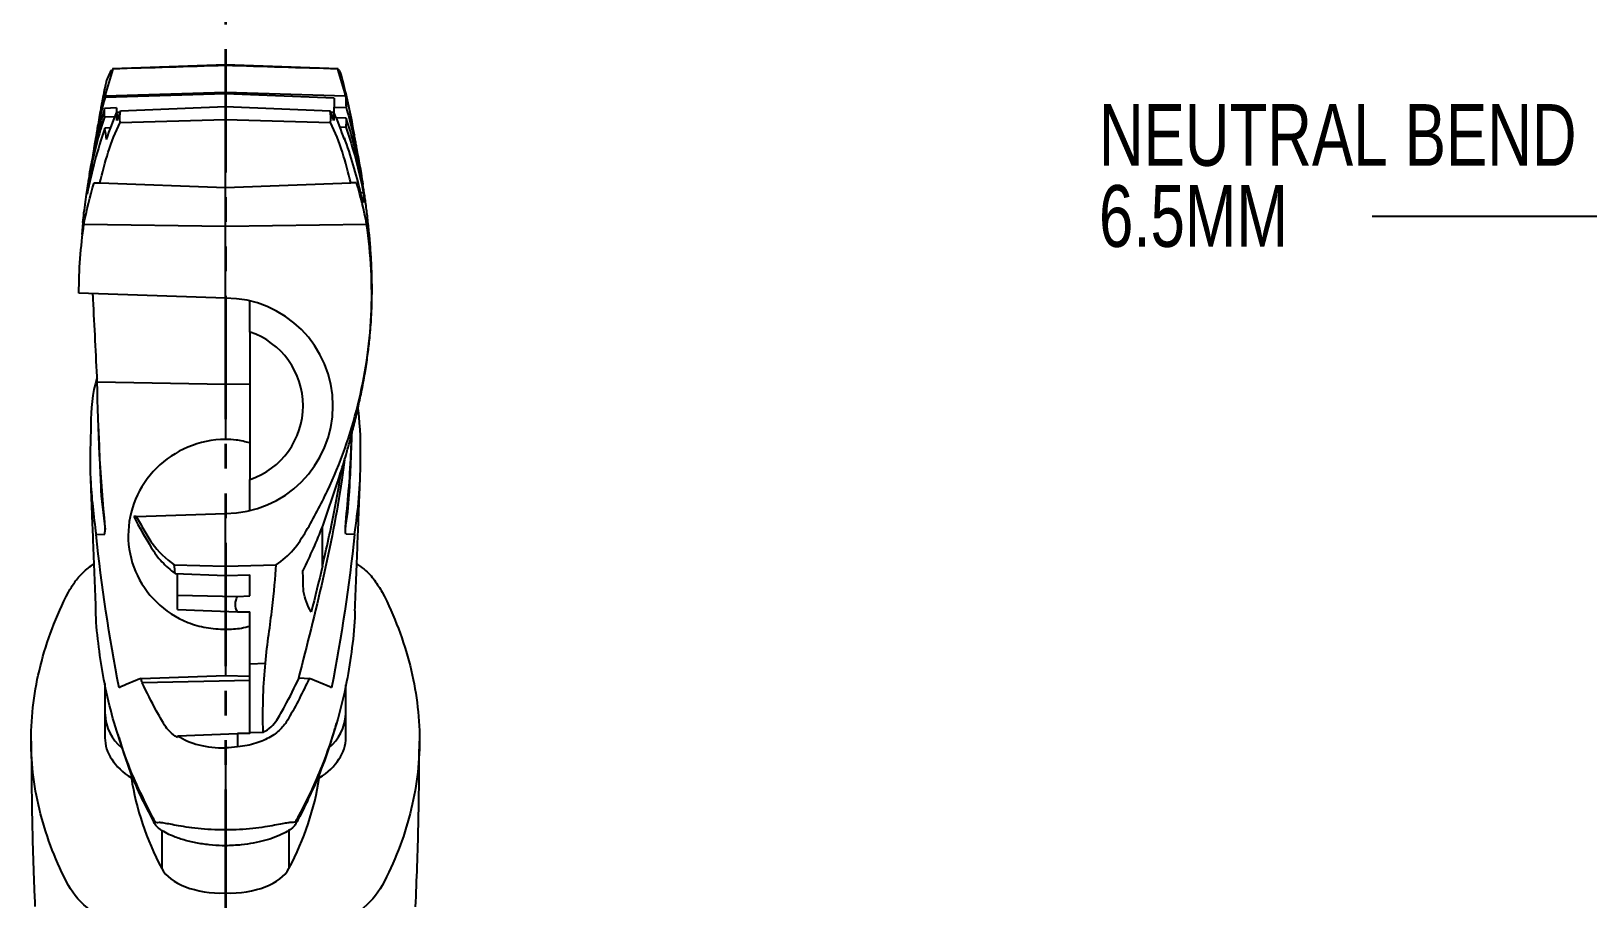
# Model space of a CAD drawing. Header units: millimetres. Extents: x 1 to 107, y 1 to 69.
# Drawn here: x 47.82 to 67.87, y 40.33 to 51.5 of the extents above; entities that cross this region are included whole.
import ezdxf

# ---------------------------------------------------------------- set-up
doc = ezdxf.new("R2010")
doc.units = ezdxf.units.MM
doc.header["$LTSCALE"] = 0.25
doc.linetypes.add('PHANTOM', pattern=[12.7, 6.35, -1.27, 1.27, -1.27, 1.27, -1.27])
doc.styles.add('SLDTEXTSTYLE0', font='TXT', dxfattribs={"width": 0.75})
doc.dimstyles.new('SLDDIMSTYLE2', dxfattribs={"dimtxt": 0.18, "dimasz": 0.8255, "dimexe": 0, "dimexo": 0.0625, "dimgap": 0, "dimtad": 0, "dimtih": 1, "dimtoh": 1, "dimdec": 0, "dimrnd": 1e-09, "dimzin": 0, "dimdsep": 46, "dimtxsty": 'Standard', "dimsah": 1, "dimcen": 0.09, "dimadec": 0, "dimazin": 0, "dimtfac": 0.8255, "dimtdec": 0, "dimtofl": 0, "dimtmove": 0, "dimatfit": 3, "dimfxl": 1, "dimfrac": 2, "dimtolj": 1, "dimtzin": 0, "dimarcsym": 0})

# ---------------------------------------------------------------- blocks, each defined once
blk = doc.blocks.new('SW_NOTE_9')
at = {"color": 0, "linetype": 'Continuous', "lineweight": 0, "attachment_point": 1, "style": 'SLDTEXTSTYLE0'}
for s, insert, char_height in [('NEUTRAL BEND RADIUS', (-3.516, 1.448), 0.79375), ('6.5MM', (-3.516, 0.405), 0.7937)]:
    blk.add_mtext(s, dxfattribs=dict(at, insert=insert, char_height=char_height))

msp = doc.modelspace()

# ---------------------------------------------------------------- linework, layer by layer
at = {"color": 7, "linetype": 'PHANTOM', "lineweight": 35}
msp.add_line((50.325, 54.442), (50.325, 26.113), dxfattribs=at)
at = {"color": 7, "linetype": 'Continuous', "lineweight": 25}
for p, q in [((50.325, 51.068), (48.872, 51.017)), ((48.878, 51.013), (48.872, 51.009)), ((51.778, 51.017), (50.325, 51.068)), ((50.325, 51.068), (50.325, 51.058)), ((50.325, 50.711), (50.325, 51.058)), ((51.777, 51.009), (51.771, 51.013)), ((50.325, 50.711), (48.777, 50.665)), ((50.325, 50.711), (50.325, 50.692)), ((51.873, 50.665), (50.325, 50.711)), ((48.925, 50.511), (48.77, 50.505)), ((50.325, 50.692), (48.776, 50.645)), ((48.925, 50.511), (48.925, 50.445)), ((48.976, 50.476), (50.325, 50.529)), ((51.725, 50.637), (50.325, 50.692)), ((50.325, 50.529), (51.673, 50.476)), ((50.325, 50.364), (50.325, 50.529)), ((51.725, 50.637), (51.725, 50.523)), ((51.725, 50.445), (51.725, 50.523)), ((51.725, 50.523), (51.879, 50.519)), ((51.909, 50.536), (51.895, 50.635)), ((48.906, 50.396), (48.768, 50.392)), ((48.93, 50.459), (48.97, 50.461)), ((48.972, 50.323), (50.325, 50.364)), ((50.325, 50.364), (51.677, 50.323)), ((50.325, 49.489), (50.325, 50.364)), ((51.679, 50.461), (51.719, 50.459)), ((51.881, 50.378), (51.748, 50.383)), ((48.851, 50.255), (48.775, 50.252)), ((51.793, 50.268), (51.875, 50.266)), ((51.858, 50.126), (51.847, 50.127)), ((51.987, 50.163), (51.987, 50.164)), ((52.021, 49.964), (52.015, 50.006)), ((48.558, 49.544), (48.579, 49.545)), ((48.709, 49.546), (50.325, 49.489)), ((50.325, 49.489), (51.94, 49.546)), ((50.325, 48.989), (50.325, 49.489)), ((52.102, 49.417), (52.067, 49.419)), ((48.489, 49.037), (48.479, 48.884)), ((48.505, 49.016), (50.325, 48.989)), ((50.325, 48.989), (52.144, 49.016)), ((50.325, 48.064), (50.325, 48.989)), ((50.325, 48.064), (48.44, 48.13)), ((50.325, 48.064), (50.325, 46.956)), ((50.642, 47.627), (50.642, 48.027)), ((50.642, 47.627), (50.642, 45.731)), ((48.676, 46.989), (50.325, 46.956)), ((50.325, 46.956), (50.642, 46.963)), ((50.325, 46.956), (50.325, 46.246)), ((50.642, 45.331), (50.642, 45.731)), ((51.769, 45.703), (51.575, 45.131)), ((49.178, 45.254), (50.325, 45.294)), ((50.325, 44.615), (50.325, 45.294)), ((51.575, 44.615), (51.575, 45.131)), ((48.661, 45.022), (48.775, 45.025)), ((51.988, 45.022), (51.874, 45.025)), ((49.668, 44.633), (50.325, 44.615)), ((49.678, 44.522), (50.325, 44.493)), ((49.707, 44.242), (49.707, 44.521)), ((50.325, 44.615), (50.981, 44.633)), ((50.325, 44.493), (50.325, 44.615)), ((50.325, 44.493), (50.642, 44.502)), ((50.642, 44.231), (50.642, 44.502)), ((49.707, 44.242), (50.482, 44.224)), ((49.707, 44.059), (49.707, 44.242)), ((50.482, 44.224), (50.642, 44.231)), ((49.707, 44.059), (50.482, 44.025)), ((50.482, 44.025), (50.642, 44.029)), ((50.642, 43.36), (50.642, 44.029)), ((50.325, 43.804), (50.325, 43.209)), ((50.642, 43.36), (50.84, 43.367)), ((50.642, 42.472), (50.642, 43.36)), ((48.775, 43.106), (48.775, 42.708)), ((49.24, 43.169), (50.325, 43.209)), ((50.642, 43.143), (49.254, 43.115)), ((50.325, 43.209), (50.642, 43.198)), ((51.268, 43.178), (51.274, 43.176)), ((51.274, 43.176), (51.405, 43.171)), ((51.875, 42.708), (51.875, 43.087)), ((48.775, 42.708), (48.775, 42.406)), ((51.875, 42.406), (51.875, 42.708)), ((51.741, 42.541), (51.758, 42.6)), ((48.94, 42.447), (48.953, 42.404)), ((49.715, 42.43), (50.483, 42.46)), ((50.642, 42.461), (50.483, 42.46)), ((50.483, 42.46), (50.483, 42.289)), ((50.811, 42.473), (50.642, 42.472)), ((50.642, 42.472), (50.642, 42.461)), ((49.115, 41.888), (49.115, 41.963)), ((51.534, 41.951), (51.534, 41.888)), ((50.325, 41.22), (50.325, 41.017)), ((50.325, 40.409), (50.325, 39.728))]:
    msp.add_line(p, q, dxfattribs=at)
at = {"color": 8, "linetype": 'Continuous', "lineweight": 25}
for p, q in [((49.506, 41.216), (49.506, 40.723)), ((51.143, 41.215), (51.143, 40.723)), ((50.325, 41.017), (50.325, 40.409))]:
    msp.add_line(p, q, dxfattribs=at)
at = {"color": 7, "linetype": 'Continuous', "lineweight": 25}
for radius, start, end in [(1.385, 270, 90), (1, 288.5118, 71.4882)]:
    msp.add_arc((50.325, 46.679), radius, start, end, dxfattribs=at)
at = {"color": 8, "linetype": 'Continuous', "lineweight": 25}
for centre, radius, start, end in [((49.36, 42.733), 0.585, 182.42, 230.946), ((51.279, 42.738), 0.596, 309.6132, 357.1206)]:
    msp.add_arc(centre, radius, start, end, dxfattribs=at)
at = {"color": 7, "linetype": 'Continuous', "lineweight": 25}
for centre, major_axis, start_param, end_param in [((50.325, 42.452), (1.55, 0.064), 3.118958, 3.794807), ((50.325, 42.452), (1.55, -0.064), 5.629971, 6.30582), ((60.637, 42.754), (11.56, 0.481), 3.202915, 3.39309), ((40.012, 42.754), (11.56, -0.481), 6.031688, 6.221863), ((50.325, 40.872), (0.85, 0.035), 3.39309, 4.689754), ((50.325, 40.872), (0.85, -0.035), 4.735024, 6.031688)]:
    msp.add_ellipse(centre, major_axis=major_axis, ratio=0.543976, start_param=start_param, end_param=end_param, dxfattribs=at)
for points in [[(48.878, 51.013), (48.839, 50.898), (48.807, 50.782), (48.777, 50.665)], [(50.325, 51.058), (49.842, 51.043), (49.36, 51.028), (48.878, 51.013)], [(51.771, 51.013), (51.289, 51.028), (50.807, 51.043), (50.325, 51.058)], [(51.873, 50.665), (51.842, 50.782), (51.81, 50.898), (51.771, 51.013)], [(51.809, 50.967), (51.802, 50.979), (51.795, 50.991), (51.788, 51.004)], [(51.956, 50.334), (51.914, 50.547), (51.865, 50.758), (51.809, 50.967)], [(48.776, 50.645), (48.701, 50.366), (48.643, 50.084), (48.601, 49.798)], [(48.776, 50.645), (48.776, 50.652), (48.776, 50.658), (48.777, 50.665)], [(51.873, 50.665), (51.875, 50.616), (51.877, 50.567), (51.879, 50.519)], [(51.879, 50.519), (51.961, 50.24), (52.025, 49.958), (52.072, 49.671)], [(48.768, 50.392), (48.678, 50.115), (48.609, 49.832), (48.558, 49.544)], [(48.77, 50.505), (48.687, 50.226), (48.622, 49.942), (48.575, 49.655)], [(48.768, 50.392), (48.768, 50.43), (48.769, 50.467), (48.77, 50.505)], [(48.794, 50.107), (48.837, 50.225), (48.883, 50.342), (48.93, 50.459)], [(48.976, 50.476), (48.96, 50.435), (48.943, 50.393), (48.928, 50.351)], [(48.928, 50.351), (48.931, 50.387), (48.932, 50.423), (48.93, 50.459)], [(48.972, 50.323), (48.961, 50.374), (48.971, 50.425), (48.976, 50.476)], [(51.677, 50.323), (51.688, 50.374), (51.678, 50.425), (51.673, 50.476)], [(51.722, 50.351), (51.706, 50.393), (51.69, 50.435), (51.673, 50.476)], [(51.719, 50.459), (51.717, 50.423), (51.718, 50.387), (51.722, 50.351)], [(51.719, 50.459), (51.766, 50.342), (51.812, 50.225), (51.855, 50.107)], [(51.881, 50.378), (51.881, 50.341), (51.879, 50.303), (51.875, 50.266)], [(52.093, 49.528), (52.042, 49.816), (51.972, 50.1), (51.881, 50.378)], [(51.987, 50.166), (51.984, 50.183), (51.972, 50.253), (51.956, 50.334)], [(48.775, 50.252), (48.678, 49.974), (48.601, 49.691), (48.546, 49.401)], [(48.794, 50.107), (48.788, 50.155), (48.78, 50.204), (48.775, 50.252)], [(51.858, 50.126), (51.857, 50.12), (51.856, 50.113), (51.855, 50.107)], [(52.065, 49.425), (52.011, 49.663), (51.941, 49.897), (51.858, 50.126)], [(51.875, 50.266), (51.972, 49.989), (52.048, 49.706), (52.102, 49.417)], [(51.984, 50.176), (51.985, 50.172), (51.986, 50.168), (51.987, 50.163)], [(48.575, 49.655), (48.583, 49.703), (48.592, 49.75), (48.601, 49.798)], [(48.505, 49.016), (48.537, 49.195), (48.581, 49.372), (48.635, 49.548)], [(48.546, 49.401), (48.547, 49.449), (48.552, 49.496), (48.558, 49.544)], [(48.635, 49.548), (48.666, 49.547), (48.698, 49.546), (48.709, 49.546)], [(52.014, 49.548), (51.984, 49.547), (51.951, 49.546), (51.94, 49.546)], [(52.144, 49.016), (52.112, 49.195), (52.068, 49.372), (52.014, 49.548)], [(52.072, 49.671), (52.08, 49.623), (52.088, 49.576), (52.093, 49.528)], [(52.102, 49.417), (52.104, 49.376), (52.103, 49.335), (52.099, 49.295)], [(48.44, 48.13), (48.44, 48.427), (48.462, 48.722), (48.505, 49.016)], [(48.779, 45.118), (48.717, 45.74), (48.682, 46.363), (48.676, 46.989)], [(48.775, 45.025), (48.775, 45.056), (48.777, 45.087), (48.779, 45.118)], [(49.178, 45.254), (49.167, 45.254), (49.156, 45.253), (49.146, 45.253)], [(51.575, 45.131), (51.499, 44.938), (51.415, 44.747), (51.322, 44.558)], [(51.874, 45.025), (51.874, 45.056), (51.873, 45.087), (51.87, 45.118)], [(48.956, 43.051), (48.83, 43.704), (48.729, 44.361), (48.661, 45.022)], [(51.988, 45.022), (51.92, 44.361), (51.819, 43.704), (51.693, 43.051)], [(49.678, 44.522), (49.675, 44.56), (49.671, 44.597), (49.668, 44.633)], [(51.575, 44.615), (51.528, 44.417), (51.48, 44.219), (51.428, 44.022)], [(50.482, 44.025), (50.446, 44.092), (50.447, 44.16), (50.482, 44.224)], [(50.811, 42.473), (50.803, 42.805), (50.815, 43.103), (50.84, 43.367)], [(49.24, 43.169), (49.141, 43.13), (49.041, 43.09), (48.956, 43.051)], [(49.254, 43.115), (49.249, 43.133), (49.245, 43.151), (49.24, 43.169)], [(51.693, 43.051), (51.606, 43.091), (51.505, 43.131), (51.405, 43.171)], [(49.715, 42.43), (49.712, 42.423), (49.709, 42.416), (49.707, 42.409)], [(50.483, 42.289), (50.431, 42.282), (50.378, 42.277), (50.325, 42.277)]]:
    msp.add_open_spline(points, degree=3, dxfattribs=at)
for points, knots in [([(48.861, 51.004), (48.832, 50.951), (48.799, 50.895), (48.788, 50.839), (48.788, 50.834)], [0, 0, 0, 0, 0.92278, 1, 1, 1, 1]), ([(48.786, 50.835), (48.78, 50.803), (48.763, 50.726), (48.746, 50.635), (48.731, 50.557), (48.716, 50.475), (48.698, 50.376), (48.681, 50.277), (48.664, 50.179), (48.649, 50.092), (48.638, 50.028), (48.633, 49.996)], [0, 0, 0, 0, 0.051853, 0.127061, 0.168041, 0.216436, 0.34018, 0.504034, 0.65439, 0.829336, 1, 1, 1, 1]), ([(48.709, 49.546), (48.741, 49.679), (48.776, 49.812), (48.859, 50.072), (48.907, 50.201), (48.972, 50.323)], [0, 0, 0, 0, 0.5, 0.5, 1, 1, 1, 1]), ([(51.94, 49.546), (51.908, 49.679), (51.873, 49.812), (51.79, 50.072), (51.743, 50.201), (51.677, 50.323)], [0, 0, 0, 0, 0.5, 0.5, 1, 1, 1, 1]), ([(52.015, 50.006), (52.011, 50.028), (52.003, 50.072), (51.993, 50.127), (51.986, 50.164), (51.983, 50.179), (51.984, 50.177), (51.984, 50.177)], [0, 0, 0, 0, 0.237588, 0.475194, 0.712055, 0.946397, 1, 1, 1, 1]), ([(52.071, 49.675), (52.069, 49.685), (52.06, 49.745), (52.043, 49.841), (52.029, 49.923), (52.022, 49.962), (52.022, 49.964)], [0, 0, 0, 0, 0.09371, 0.574802, 0.986204, 1, 1, 1, 1]), ([(48.573, 49.645), (48.571, 49.633), (48.565, 49.596), (48.553, 49.524), (48.537, 49.423), (48.519, 49.3), (48.502, 49.172), (48.491, 49.078), (48.486, 49.037)], [0, 0, 0, 0, 0.0776447, 0.2316958, 0.4007484, 0.610777, 0.8307529, 1, 1, 1, 1]), ([(51.774, 45.702), (51.786, 45.739), (51.811, 45.819), (51.85, 45.949), (51.89, 46.087), (51.934, 46.246), (51.983, 46.436), (52.032, 46.64), (52.079, 46.86), (52.12, 47.078), (52.156, 47.308), (52.184, 47.542), (52.2, 47.739), (52.208, 47.891), (52.211, 47.975), (52.213, 48.08), (52.214, 48.233), (52.21, 48.428), (52.199, 48.634), (52.184, 48.833), (52.164, 49.031), (52.141, 49.221), (52.117, 49.387), (52.095, 49.532), (52.079, 49.627), (52.071, 49.675)], [0, 0, 0, 0, 0.0367469, 0.0802023, 0.1179761, 0.1621788, 0.2110152, 0.2642984, 0.3129086, 0.3663887, 0.4081768, 0.4432039, 0.4890634, 0.5094253, 0.5192042, 0.5302833, 0.5595773, 0.5997813, 0.6455213, 0.6952256, 0.7458607, 0.7991412, 0.8601971, 0.9287435, 1, 1, 1, 1]), ([(52.099, 49.295), (52.098, 49.295), (52.097, 49.295), (52.092, 49.312), (52.084, 49.344), (52.075, 49.384), (52.068, 49.412), (52.065, 49.425)], [0, 0, 0, 0, 0.136253, 0.361282, 0.588027, 0.820219, 1, 1, 1, 1]), ([(50.981, 44.633), (51.063, 44.689), (51.135, 44.753), (51.263, 44.899), (51.315, 44.983), (51.465, 45.236), (51.556, 45.408), (51.805, 45.936), (51.936, 46.307), (52.125, 47.067), (52.183, 47.451), (52.221, 48.232), (52.202, 48.626), (52.144, 49.016)], [0, 0, 0, 0, 0.0625, 0.0625, 0.125, 0.125, 0.25, 0.25, 0.5, 0.5, 0.75, 0.75, 1, 1, 1, 1]), ([(48.676, 46.989), (48.659, 47.342), (48.641, 47.721), (48.621, 48.099), (48.62, 48.124)], [0, 0, 0, 0, 0.934688, 1, 1, 1, 1]), ([(48.673, 47.039), (48.666, 47.014), (48.598, 46.786), (48.593, 46.351), (48.573, 45.703), (48.63, 45.261), (48.661, 45.022)], [0, 0, 0, 0, 0.037417, 0.339902, 0.64319, 1, 1, 1, 1]), ([(51.988, 45.022), (52.01, 45.179), (52.052, 45.494), (52.073, 46.025), (52.063, 46.413), (52.036, 46.642), (52.034, 46.655)], [0, 0, 0, 0, 0.289979, 0.580432, 0.976096, 1, 1, 1, 1]), ([(48.691, 46.382), (48.691, 46.374), (48.694, 46.313), (48.699, 46.178), (48.706, 45.985), (48.712, 45.842), (48.715, 45.773)], [0, 0, 0, 0, 0.043434, 0.334147, 0.680232, 1, 1, 1, 1]), ([(51.87, 45.118), (51.9, 45.429), (51.937, 45.828), (51.949, 46.228), (51.951, 46.316)], [0, 0, 0, 0, 0.779165, 1, 1, 1, 1]), ([(51.935, 45.776), (51.938, 45.849), (51.943, 45.991), (51.95, 46.177), (51.955, 46.288), (51.956, 46.336)], [0, 0, 0, 0, 0.36764, 0.723197, 1, 1, 1, 1]), ([(50.325, 46.246), (50.158, 46.244), (49.995, 46.21), (49.692, 46.082), (49.553, 45.989), (49.323, 45.761), (49.231, 45.624), (49.107, 45.33), (49.075, 45.17), (49.074, 44.853), (49.106, 44.694), (49.23, 44.401), (49.321, 44.267), (49.553, 44.041), (49.691, 43.951), (49.919, 43.861), (49.998, 43.839), (50.159, 43.81), (50.242, 43.803), (50.325, 43.804)], [0, 0, 0, 0, 0.125, 0.125, 0.25, 0.25, 0.375, 0.375, 0.5, 0.5, 0.625, 0.625, 0.75, 0.75, 0.875, 0.875, 0.9375, 0.9375, 1, 1, 1, 1]), ([(50.642, 46.2), (50.583, 46.215), (50.478, 46.241), (50.371, 46.245), (50.325, 46.246)], [0, 0, 0, 0, 0.567518, 1, 1, 1, 1]), ([(51.859, 45.981), (51.847, 45.896), (51.777, 45.381), (51.591, 44.442), (51.376, 43.6), (51.268, 43.178)], [0, 0, 0, 0, 0.090175, 0.544407, 1, 1, 1, 1]), ([(48.588, 45.766), (48.59, 45.701), (48.596, 45.543), (48.607, 45.264), (48.621, 44.911), (48.637, 44.515), (48.649, 44.228), (48.655, 44.087)], [0, 0, 0, 0, 0.126107, 0.3078, 0.519446, 0.762387, 1, 1, 1, 1]), ([(48.719, 45.773), (48.719, 45.737), (48.72, 45.508), (48.752, 45.279), (48.779, 45.086)], [0, 0, 0, 0, 0.155475, 1, 1, 1, 1]), ([(51.575, 44.615), (51.628, 44.848), (51.722, 45.262), (51.793, 45.681), (51.824, 45.864)], [0, 0, 0, 0, 0.563393, 1, 1, 1, 1]), ([(51.87, 45.086), (51.891, 45.236), (51.922, 45.466), (51.928, 45.696), (51.931, 45.776)], [0, 0, 0, 0, 0.654004, 1, 1, 1, 1]), ([(51.992, 44.039), (51.998, 44.179), (52.01, 44.466), (52.026, 44.865), (52.04, 45.224), (52.052, 45.519), (52.058, 45.69), (52.061, 45.766)], [0, 0, 0, 0, 0.22778, 0.46779, 0.676894, 0.856433, 1, 1, 1, 1]), ([(49.146, 45.253), (49.217, 45.117), (49.292, 44.984), (49.412, 44.789), (49.456, 44.727), (49.559, 44.617), (49.616, 44.566), (49.678, 44.522)], [0, 0, 0, 0, 0.5, 0.5, 0.75, 0.75, 1, 1, 1, 1]), ([(49.178, 45.254), (49.21, 45.196), (49.243, 45.138), (49.31, 45.024), (49.343, 44.967), (49.458, 44.804), (49.556, 44.709), (49.668, 44.633)], [0, 0, 0, 0, 0.25, 0.25, 0.5, 0.5, 1, 1, 1, 1]), ([(48.305, 44.282), (48.331, 44.324), (48.381, 44.41), (48.487, 44.535), (48.583, 44.61), (48.632, 44.648)], [0, 0, 0, 0, 0.331621, 0.663252, 1, 1, 1, 1]), ([(50.84, 43.367), (50.864, 43.624), (50.903, 43.859), (50.953, 44.282), (50.966, 44.469), (50.981, 44.633)], [0, 0, 0, 0, 0.5, 0.5, 1, 1, 1, 1]), ([(51.428, 44.022), (51.381, 44.11), (51.346, 44.199), (51.32, 44.378), (51.329, 44.468), (51.322, 44.558)], [0, 0, 0, 0, 0.5, 0.5, 1, 1, 1, 1]), ([(52.017, 44.647), (52.049, 44.624), (52.141, 44.558), (52.252, 44.434), (52.313, 44.332), (52.344, 44.282)], [0, 0, 0, 0, 0.211687, 0.605848, 1, 1, 1, 1]), ([(48.306, 40.504), (48.226, 40.654), (48.157, 40.808), (48.037, 41.116), (47.986, 41.271), (47.866, 41.739), (47.825, 42.055), (47.825, 42.695), (47.865, 43.015), (48.025, 43.652), (48.144, 43.969), (48.305, 44.282)], [0, 0, 0, 0, 0.125, 0.125, 0.25, 0.25, 0.5, 0.5, 0.75, 0.75, 1, 1, 1, 1]), ([(52.344, 44.282), (52.424, 44.126), (52.493, 43.968), (52.613, 43.653), (52.663, 43.495), (52.783, 43.02), (52.824, 42.701), (52.825, 42.061), (52.784, 41.745), (52.664, 41.274), (52.613, 41.118), (52.493, 40.808), (52.424, 40.655), (52.343, 40.504)], [0, 0, 0, 0, 0.125, 0.125, 0.25, 0.25, 0.5, 0.5, 0.75, 0.75, 0.875, 0.875, 1, 1, 1, 1]), ([(49.433, 41.318), (49.432, 41.319), (49.427, 41.321), (49.403, 41.355), (49.305, 41.555), (49.158, 41.847), (48.992, 42.276), (48.858, 42.709), (48.758, 43.143), (48.694, 43.571), (48.659, 43.883), (48.658, 44.057), (48.658, 44.087)], [0, 0, 0, 0, 0.0033881, 0.0117418, 0.0552494, 0.2113712, 0.3677716, 0.5238932, 0.6802933, 0.8248882, 0.9697, 1, 1, 1, 1]), ([(51.991, 44.039), (51.991, 44.029), (51.992, 43.869), (51.957, 43.564), (51.886, 43.085), (51.76, 42.574), (51.561, 42), (51.374, 41.596), (51.25, 41.37), (51.233, 41.336), (51.223, 41.321), (51.218, 41.319), (51.217, 41.319)], [0, 0, 0, 0, 0.009423, 0.164936, 0.320716, 0.518554, 0.716943, 0.958873, 0.977711, 0.987131, 0.996712, 1, 1, 1, 1]), ([(50.325, 43.804), (50.394, 43.805), (50.502, 43.807), (50.605, 43.834), (50.642, 43.844)], [0, 0, 0, 0, 0.642778, 1, 1, 1, 1]), ([(49.707, 42.409), (49.634, 42.457), (49.58, 42.511), (49.522, 42.6), (49.506, 42.63), (49.472, 42.69), (49.389, 42.841), (49.312, 42.993), (49.254, 43.115)], [0, 0, 0, 0, 0.25, 0.25, 0.375, 0.375, 0.5, 1, 1, 1, 1]), ([(51.405, 43.171), (51.324, 42.998), (51.235, 42.825), (51.114, 42.612), (51.087, 42.57), (51.01, 42.49), (50.964, 42.452), (50.852, 42.386), (50.788, 42.357), (50.645, 42.313), (50.565, 42.297), (50.483, 42.289)], [0, 0, 0, 0, 0.5, 0.5, 0.625, 0.625, 0.75, 0.75, 0.875, 0.875, 1, 1, 1, 1]), ([(50.811, 42.473), (50.89, 42.518), (50.948, 42.572), (51.007, 42.661), (51.023, 42.691), (51.057, 42.751), (51.14, 42.902), (51.216, 43.054), (51.274, 43.176)], [0, 0, 0, 0, 0.25, 0.25, 0.375, 0.375, 0.5, 1, 1, 1, 1]), ([(51.732, 42.521), (51.702, 42.418), (51.63, 42.177), (51.496, 41.84), (51.37, 41.567), (51.292, 41.41), (51.249, 41.331), (51.222, 41.272), (51.157, 41.222), (51.074, 41.172), (50.965, 41.124), (50.831, 41.081), (50.685, 41.049), (50.515, 41.024), (50.394, 41.019), (50.325, 41.017)], [0, 0, 0, 0, 0.16876, 0.397504, 0.559241, 0.626003, 0.659397, 0.692825, 0.723951, 0.756134, 0.800206, 0.8455, 0.891535, 0.93851, 1, 1, 1, 1]), ([(47.826, 42.363), (47.827, 42.095), (47.831, 41.491), (47.85, 40.782), (47.869, 40.335), (47.874, 40.235)], [0, 0, 0, 0, 0.382042, 0.862355, 1, 1, 1, 1]), ([(50.325, 41.017), (50.312, 41.017), (50.242, 41.018), (50.114, 41.027), (49.947, 41.051), (49.788, 41.089), (49.656, 41.135), (49.55, 41.185), (49.478, 41.231), (49.425, 41.278), (49.379, 41.377), (49.231, 41.653), (49.076, 42.014), (48.99, 42.31), (48.962, 42.407)], [0, 0, 0, 0, 0.012393, 0.066475, 0.121693, 0.17469, 0.229085, 0.266486, 0.304764, 0.33158, 0.359739, 0.480244, 0.828936, 1, 1, 1, 1]), ([(49.715, 42.43), (49.789, 42.381), (49.88, 42.342), (50.089, 42.288), (50.207, 42.274), (50.325, 42.277)], [0, 0, 0, 0, 0.5, 0.5, 1, 1, 1, 1]), ([(52.775, 40.23), (52.789, 40.582), (52.817, 41.305), (52.821, 42.004), (52.823, 42.363)], [0, 0, 0, 0, 0.487192, 1, 1, 1, 1]), ([(50.325, 42.277), (50.325, 42.104), (50.325, 41.934), (50.325, 41.584), (50.325, 41.405), (50.325, 41.22)], [0, 0, 0, 0, 0.5, 0.5, 1, 1, 1, 1]), ([(50.325, 41.22), (50.263, 41.22), (50.203, 41.222), (50.085, 41.228), (50.027, 41.233), (49.865, 41.25), (49.769, 41.265), (49.619, 41.292), (49.563, 41.304), (49.501, 41.313), (49.484, 41.315), (49.458, 41.314), (49.447, 41.312), (49.433, 41.318)], [0, 0, 0, 0, 0.125, 0.125, 0.25, 0.25, 0.5, 0.5, 0.75, 0.75, 0.875, 0.875, 1, 1, 1, 1]), ([(51.217, 41.319), (51.203, 41.313), (51.192, 41.315), (51.166, 41.316), (51.15, 41.315), (51.088, 41.305), (51.033, 41.294), (50.883, 41.266), (50.788, 41.25), (50.569, 41.227), (50.449, 41.22), (50.325, 41.22)], [0, 0, 0, 0, 0.125, 0.125, 0.25, 0.25, 0.5, 0.5, 0.75, 0.75, 1, 1, 1, 1]), ([(50.325, 39.728), (50.096, 39.723), (49.874, 39.737), (49.443, 39.804), (49.243, 39.857), (48.7, 40.065), (48.432, 40.27), (48.306, 40.504)], [0, 0, 0, 0, 0.25, 0.25, 0.5, 0.5, 1, 1, 1, 1]), ([(52.343, 40.504), (52.281, 40.388), (52.184, 40.278), (51.927, 40.081), (51.77, 39.996), (51.407, 39.857), (51.208, 39.805), (50.776, 39.737), (50.553, 39.723), (50.325, 39.728)], [0, 0, 0, 0, 0.25, 0.25, 0.5, 0.5, 0.75, 0.75, 1, 1, 1, 1])]:
    msp.add_open_spline(points, degree=3, knots=knots, dxfattribs=at)

# ---------------------------------------------------------------- block references
at = {"color": 7, "linetype": 'Continuous', "lineweight": 0}
msp.add_blockref('SW_NOTE_9', (65.088, 49.113), dxfattribs=at)

# ---------------------------------------------------------------- leaders
msp.add_leader([(79.548, 43.676), (73.17, 49.113), (65.088, 49.113)], dimstyle='SLDDIMSTYLE2', dxfattribs=at)

doc.saveas('drawing.dxf')
